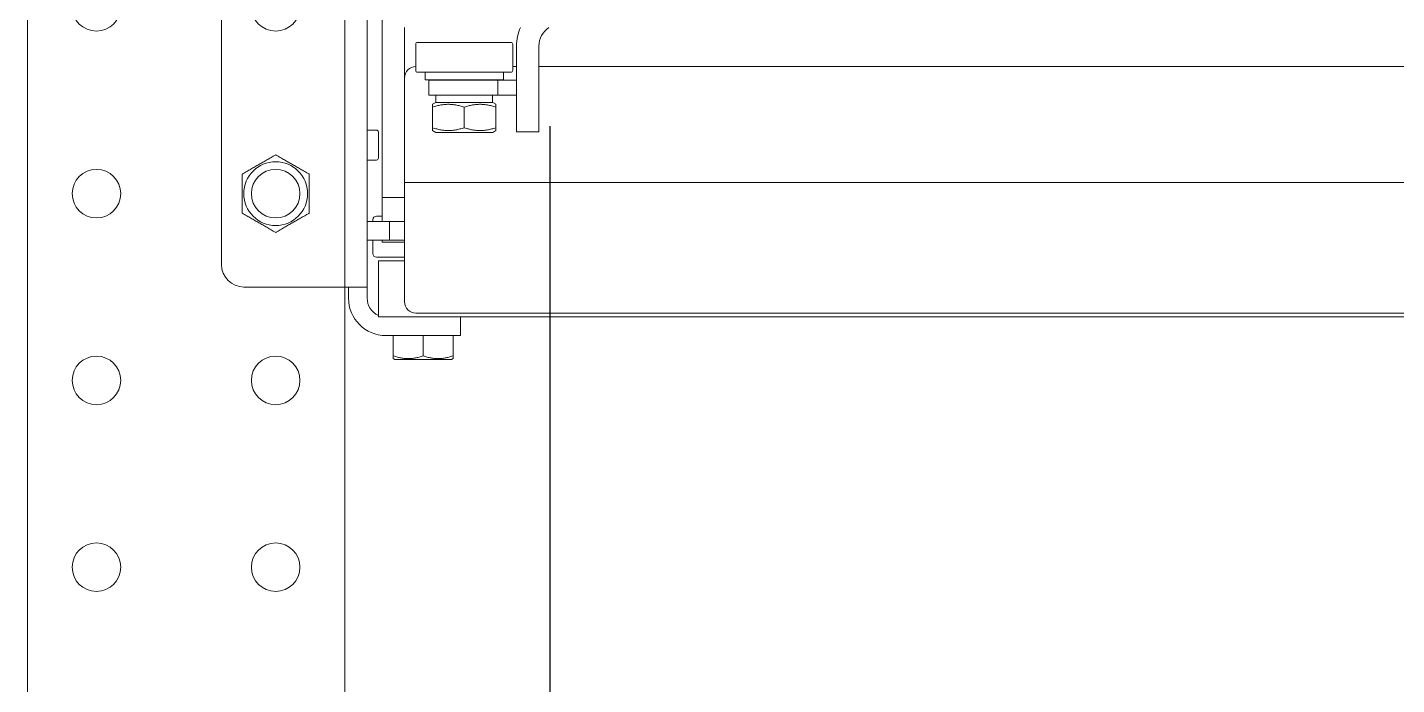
# Model space of a CAD drawing. Header units: millimetres. Extents: x -380 to 34475, y -4 to 3612.
# Drawn here: x 13424 to 13790.6, y 399.6 to 575.5 of the extents above; entities that cross this region are included whole.
import ezdxf

# ---------------------------------------------------------------- set-up
doc = ezdxf.new("R2010")
doc.units = ezdxf.units.MM
doc.header["$LTSCALE"] = 0.5
doc.layers.add('Видимый контур (ГОСТ)', color=7, linetype='Continuous', lineweight=0)

# ---------------------------------------------------------------- blocks, each defined once
blk = doc.blocks.new('*U41')
at = {"layer": 'Видимый контур (ГОСТ)'}
blk.add_lwpolyline([(0, 0), (85, 0), (85, 3000), (0, 3000)], close=True, dxfattribs=at)
for centre in [(18.5, 581), (66.5, 581), (18.5, 531), (66.5, 531), (18.5, 481), (66.5, 481), (18.5, 431), (66.5, 431)]:
    blk.add_circle(centre, 6.5, dxfattribs=at)
blk = doc.blocks.new('ShelfFrontSlide1400')
at = {"layer": 'Видимый контур (ГОСТ)'}
for p, q in [((-14.5, 161.13), (-14.5, 14)), ((24.5, 106.76), (24.5, 8)), ((28.5, 82), (28.5, 35)), ((34.5, 77.5), (34.5, 35)), ((38, 73.5), (63, 73.5)), ((37.5, 66), (37.5, 73)), ((63.5, 66), (63.5, 73)), ((64.5, 72.5), (64.5, 55.5)), ((70.5, 72.5), (70.5, 55.5)), ((64.5, 67), (63.5, 67)), ((1247.5, 67), (70.5, 67)), ((63, 65.5), (38, 65.5)), ((40, 63.5), (40, 65.5)), ((40, 63.5), (61, 63.5)), ((41, 63.4), (44, 63.4)), ((41, 63.4), (41, 59.4)), ((59.5, 63.4), (44, 63.4)), ((64.5, 63.4), (59.5, 63.4)), ((59.5, 59.4), (59.5, 63.4)), ((61, 63.5), (61, 65.5)), ((44, 59.4), (41, 59.4)), ((42.9, 59.4), (42.9, 57.4)), ((59.5, 59.4), (44, 59.4)), ((64.5, 59.4), (59.5, 59.4)), ((42.85, 57.4), (42, 56.91)), ((42, 56.15), (42, 56.91)), ((42, 56.15), (42, 50.65)), ((58.15, 57.4), (42.85, 57.4)), ((50.5, 56.15), (50.5, 50.65)), ((58.1, 58.3), (58.1, 57.4)), ((58.15, 57.4), (59, 56.91)), ((59, 56.91), (59, 56.15)), ((59, 56.15), (59, 50.65)), ((64.5, 49.5), (64.5, 55.5)), ((70.5, 55.5), (70.5, 49.5)), ((24.5, 50), (27, 50)), ((27.5, 42.5), (27.5, 49.5)), ((42, 49.89), (42, 50.65)), ((42.85, 49.4), (42, 49.89)), ((42.85, 49.4), (58.15, 49.4)), ((58.15, 49.4), (59, 49.89)), ((59, 50.65), (59, 49.89)), ((64.5, 49.5), (70.5, 49.5)), ((27, 42), (24.5, 42)), ((28.5, 32), (28.5, 35)), ((1312.5, 36), (34.5, 36)), ((34.5, 35), (34.5, 32.48)), ((28.5, 32), (34.5, 32)), ((28.5, 32), (28.5, 25.5)), ((34.5, 32.48), (34.5, 28)), ((26, 25.5), (26, 26)), ((27, 27), (28.5, 27)), ((34.5, 4), (34.5, 28)), ((30.5, 25.5), (24.5, 25.5)), ((34.5, 25.5), (30.5, 25.5)), ((30.5, 25.5), (30.5, 20.5)), ((24.5, 20.5), (30.5, 20.5)), ((26, 17), (26, 20.5)), ((28.5, 20.5), (28.5, 20)), ((34.5, 20), (28.5, 20)), ((30.5, 20.5), (34.5, 20.5)), ((34.5, 16), (27, 16)), ((27.5, 4), (27.5, 15)), ((34.5, 15), (27.5, 15)), ((14.5, 8), (-8.5, 8)), ((14.5, 8), (24.5, 8)), ((19.5, 8), (19.5, 5)), ((24.5, 5), (24.5, 8)), ((27.5, 4), (27.5, 0)), ((1319.5, 0), (27.5, 0)), ((1309.5, 1), (37.5, 1)), ((49.5, -5), (49.5, 0)), ((29.5, -5), (43.5, -5)), ((31.5, -10.45), (31.5, -5)), ((39.5, -10.45), (39.5, -5)), ((49.5, -5), (43.5, -5)), ((47.5, -10.45), (47.5, -5)), ((31.5, -10.45), (31.5, -11.17)), ((47.5, -11.17), (47.5, -10.45)), ((31.9, -11.4), (31.5, -11.17)), ((47.1, -11.4), (31.9, -11.4)), ((47.1, -11.4), (47.5, -11.17))]:
    blk.add_line(p, q, dxfattribs=at)
blk.add_circle((0, 33), 8.55, dxfattribs=at)
for centre, radius, start, end in [((76.5, 72.5), 12, 155.3757, 180), ((76.5, 72.5), 6, 123.5573, 180), ((38, 73), 0.5, 90, 180), ((63, 73), 0.5, 0, 90), ((37.5, 64), 3, 90, 180), ((38, 66), 0.5, 180, 270), ((63, 66), 0.5, 270, 0), ((27, 49.5), 0.5, 0, 90), ((27, 42.5), 0.5, 270, 0), ((27, 26), 1, 90, 180), ((27, 17), 1, 180, 270), ((-8.5, 14), 6, 180, 270), ((29.5, 5), 10, 180, 270), ((29.5, 5), 5, 180, 246.4218), ((37.5, 4), 3, 180, 270)]:
    blk.add_arc(centre, radius, start, end, dxfattribs=at)
blk.add_ellipse((50.5, 58.3), major_axis=(0, 20.88), ratio=0.36397, start_param=4.712389, end_param=4.765045, dxfattribs=at)
for points, weights in [([(50.5, 56.15), (46.25, 57.57), (42, 56.15)], [1, 1.15470053838, 1]), ([(59, 56.15), (54.75, 57.57), (50.5, 56.15)], [1, 1.15470053838, 1]), ([(42, 50.65), (46.25, 49.23), (50.5, 50.65)], [1, 1.15470053838, 1]), ([(50.5, 50.65), (54.75, 49.23), (59, 50.65)], [1, 1.15470053838, 1]), ([(0, 43.39), (-4.5, 40.79), (-9, 38.2)], [1.16025403784, 1.33974596216, 1.16025403784]), ([(9, 38.2), (4.5, 40.79), (0, 43.39)], [1.16025403784, 1.33974596216, 1.16025403784]), ([(-9, 38.2), (-9, 33), (-9, 27.8)], [1.16025403784, 1.33974596216, 1.16025403784]), ([(9, 27.8), (9, 33), (9, 38.2)], [1.16025403784, 1.33974596216, 1.16025403784]), ([(-9, 27.8), (-4.5, 25.21), (0, 22.61)], [1.16025403784, 1.33974596216, 1.16025403784]), ([(0, 22.61), (4.5, 25.21), (9, 27.8)], [1.16025403784, 1.33974596216, 1.16025403784]), ([(39.5, -10.45), (35.5, -11.79), (31.5, -10.45)], [1.16025403784, 1.33974596216, 1.16025403784]), ([(47.5, -10.45), (43.5, -11.79), (39.5, -10.45)], [1.16025403784, 1.33974596216, 1.16025403784])]:
    blk.add_rational_spline(points, weights, degree=2, dxfattribs=at)

msp = doc.modelspace()

# ---------------------------------------------------------------- linework, layer by layer
msp.add_line((13563.95, 243.72), (13563.95, 549.08))

# ---------------------------------------------------------------- block references
for name, p in [('*U41', (13423.95, 0)), ('ShelfFrontSlide1400', (13490.45, 498))]:
    msp.add_blockref(name, p)

doc.saveas('drawing.dxf')
